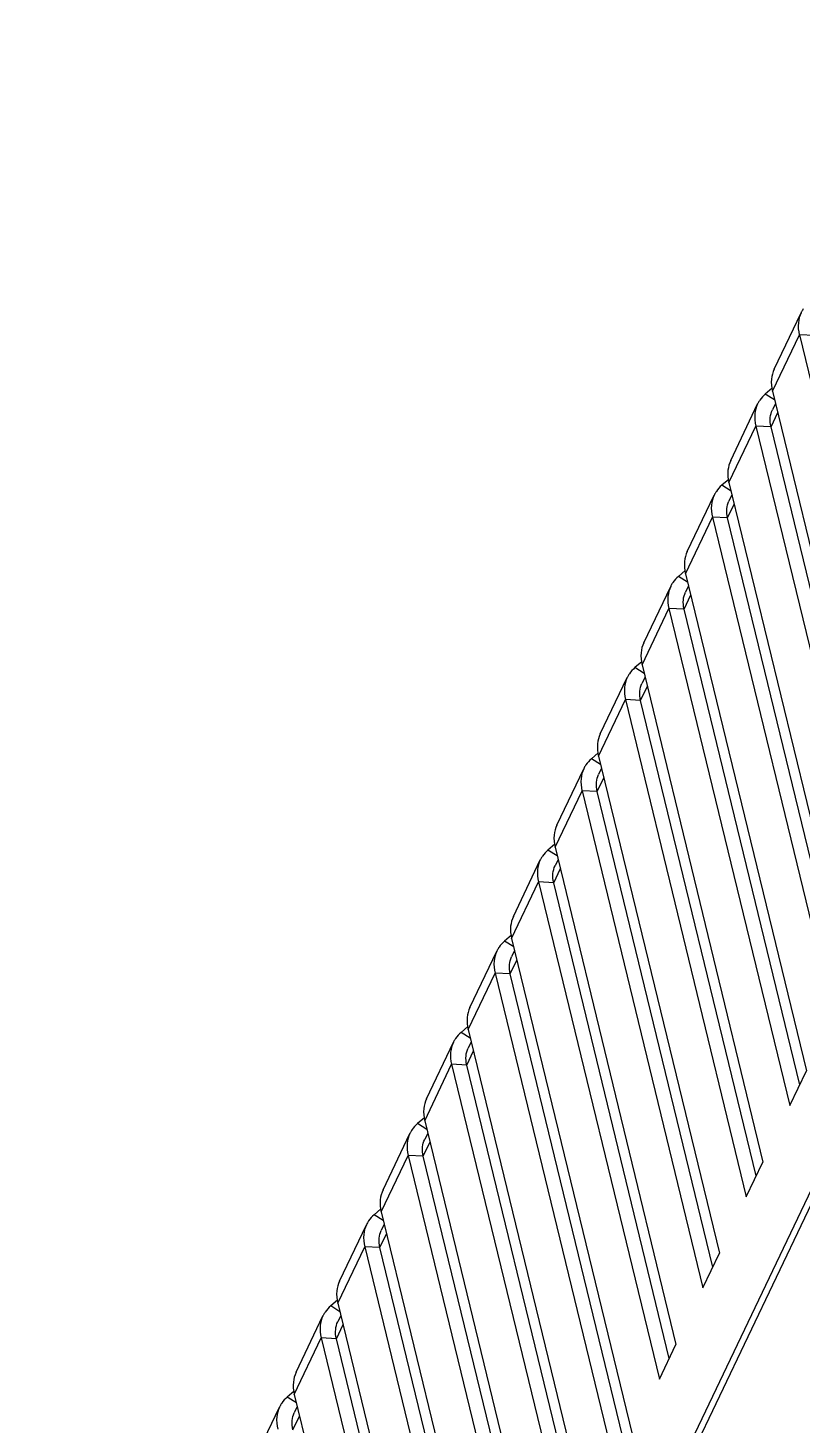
# Model space of a CAD drawing. Header units: millimetres. Extents: x 14276 to 15242, y -9916 to -8542.
# Drawn here: x 14443 to 14472.3, y -9790.7 to -9737.9 of the extents above; entities that cross this region are included whole.
import ezdxf

# ---------------------------------------------------------------- set-up
doc = ezdxf.new("R2010")
doc.units = ezdxf.units.MM

# ---------------------------------------------------------------- blocks, each defined once
blk = doc.blocks.new('u9')
at = {"color": 7, "linetype": 'Continuous'}
for p, q in [((254.64, 482.331), (316.081, 611.261)), ((254.735, 481.988), (316.161, 610.888)), ((306.093, 556.509), (301.525, 575.305)), ((305.076, 554.375), (300.508, 573.172)), ((300.133, 572.384), (304.502, 554.405)), ((304.45, 553.062), (299.882, 571.858)), ((303.433, 550.928), (298.865, 569.724)), ((298.49, 568.937), (302.86, 550.957)), ((302.807, 549.614), (298.239, 568.411)), ((301.79, 547.481), (297.222, 566.277)), ((296.847, 565.49), (301.217, 547.51)), ((301.165, 546.167), (296.597, 564.964)), ((300.148, 544.033), (295.58, 562.83)), ((295.204, 562.042), (299.574, 544.063)), ((299.522, 542.72), (294.954, 561.516)), ((298.505, 540.586), (293.937, 559.382)), ((307.67, 559.123), (306.653, 556.989)), ((293.562, 558.595), (297.931, 540.616)), ((297.879, 539.273), (293.311, 558.069)), ((306.145, 557.852), (305.887, 557.31)), ((305.98, 556.973), (306.094, 557.211)), ((306.014, 556.832), (306.362, 556.614)), ((306.093, 556.509), (305.076, 554.375)), ((306.103, 556.393), (306.362, 556.614)), ((292.294, 555.935), (291.668, 554.622)), ((296.862, 537.139), (292.294, 555.935)), ((306.027, 555.676), (305.01, 553.542)), ((291.919, 555.148), (296.288, 537.168)), ((296.236, 535.825), (291.668, 554.622)), ((304.502, 554.405), (304.244, 553.863)), ((304.502, 554.405), (305.076, 554.375)), ((304.337, 553.525), (304.451, 553.764)), ((304.45, 553.062), (303.433, 550.928)), ((304.372, 553.385), (304.719, 553.167)), ((304.46, 552.945), (304.719, 553.167)), ((290.651, 552.488), (290.025, 551.175)), ((295.219, 533.691), (290.651, 552.488)), ((304.384, 552.229), (303.367, 550.095)), ((290.276, 551.701), (294.646, 533.721)), ((294.593, 532.378), (290.025, 551.175)), ((302.86, 550.957), (302.601, 550.415)), ((302.86, 550.957), (303.433, 550.928)), ((302.695, 550.078), (302.808, 550.317)), ((302.729, 549.938), (303.076, 549.72)), ((302.807, 549.614), (301.79, 547.481)), ((302.817, 549.498), (303.076, 549.72)), ((289.009, 549.041), (288.383, 547.727)), ((293.577, 530.244), (289.009, 549.041)), ((302.741, 548.781), (301.724, 546.647)), ((288.633, 548.253), (293.003, 530.274)), ((292.951, 528.931), (288.383, 547.727)), ((301.217, 547.51), (300.958, 546.968)), ((301.217, 547.51), (301.79, 547.48)), ((301.052, 546.631), (301.166, 546.869)), ((301.165, 546.167), (300.148, 544.033)), ((301.086, 546.491), (301.434, 546.272)), ((301.174, 546.051), (301.434, 546.272)), ((287.366, 545.593), (286.74, 544.28)), ((291.934, 526.797), (287.366, 545.593)), ((301.099, 545.334), (300.082, 543.2)), ((286.991, 544.806), (291.36, 526.827)), ((291.308, 525.484), (286.74, 544.28)), ((299.574, 544.063), (299.316, 543.521)), ((299.574, 544.063), (300.148, 544.033)), ((299.409, 543.184), (299.523, 543.422)), ((299.443, 543.043), (299.791, 542.825)), ((299.522, 542.72), (298.505, 540.586)), ((299.531, 542.603), (299.791, 542.825)), ((290.291, 523.35), (285.723, 542.146)), ((299.456, 541.887), (298.439, 539.753)), ((285.348, 541.359), (289.717, 523.379)), ((289.665, 522.036), (285.097, 540.833)), ((297.931, 540.616), (297.673, 540.074)), ((297.931, 540.616), (298.505, 540.586)), ((297.766, 539.736), (297.88, 539.975)), ((297.879, 539.273), (296.862, 537.139)), ((297.8, 539.596), (298.148, 539.378)), ((297.889, 539.156), (298.148, 539.378)), ((288.648, 519.902), (284.08, 538.699)), ((297.813, 538.44), (296.796, 536.306)), ((283.705, 537.912), (288.075, 519.932)), ((288.022, 518.589), (283.454, 537.386)), ((296.288, 537.168), (296.03, 536.626)), ((296.288, 537.168), (296.862, 537.139)), ((296.124, 536.289), (296.237, 536.528)), ((296.158, 536.149), (296.505, 535.931)), ((296.236, 535.825), (295.219, 533.691)), ((296.246, 535.709), (296.505, 535.931)), ((287.005, 516.455), (282.437, 535.252)), ((296.17, 534.992), (295.153, 532.858)), ((294.646, 533.721), (294.387, 533.179)), ((294.646, 533.721), (295.219, 533.691)), ((294.481, 532.842), (294.594, 533.08)), ((294.515, 532.702), (294.863, 532.483)), ((294.603, 532.262), (294.863, 532.483)), ((294.593, 532.378), (293.577, 530.244)), ((294.527, 531.545), (293.511, 529.411)), ((293.003, 530.274), (292.745, 529.732)), ((293.003, 530.274), (293.577, 530.244)), ((292.838, 529.394), (292.952, 529.633)), ((292.872, 529.254), (293.22, 529.036)), ((292.951, 528.931), (291.934, 526.797)), ((292.96, 528.814), (293.22, 529.036)), ((292.885, 528.098), (291.868, 525.964)), ((291.36, 526.827), (291.102, 526.285)), ((291.36, 526.827), (291.934, 526.797)), ((291.195, 525.947), (291.309, 526.186)), ((291.229, 525.807), (291.577, 525.589)), ((291.318, 525.367), (291.577, 525.589)), ((291.308, 525.484), (290.291, 523.35)), ((291.242, 524.65), (290.225, 522.517)), ((289.717, 523.379), (289.459, 522.837)), ((289.717, 523.379), (290.291, 523.35)), ((289.552, 522.5), (289.666, 522.739)), ((289.665, 522.036), (288.648, 519.902)), ((289.587, 522.36), (289.934, 522.142)), ((289.675, 521.92), (289.934, 522.142)), ((289.599, 521.203), (288.582, 519.069)), ((288.075, 519.932), (287.816, 519.39)), ((288.075, 519.932), (288.648, 519.902)), ((287.91, 519.053), (288.023, 519.291)), ((287.944, 518.912), (288.292, 518.694)), ((288.032, 518.473), (288.292, 518.694)), ((288.022, 518.589), (287.005, 516.455)), ((287.956, 517.756), (286.94, 515.622)), ((286.432, 516.485), (287.005, 516.455))]:
    blk.add_line(p, q, dxfattribs=at)
for points, start_tangent, end_tangent in [([(306.145, 557.852), (306.173, 557.498), (306.094, 557.211)], (0.236152, -0.971716), (-0.429288, -0.903168)), ([(306.653, 556.989), (306.755, 557.363), (306.719, 557.822)], (0.429292, 0.903166), (-0.236152, 0.971716)), ([(306.362, 556.614), (306.569, 556.844)], (0.760178, 0.649715), (0.564263, 0.825595)), ([(306.569, 556.844), (306.634, 556.951), (306.653, 556.989)], (0.564263, 0.825595), (0.429292, 0.903166)), ([(306.027, 555.676), (306.13, 556.049), (306.093, 556.509)], (0.429283, 0.90317), (-0.236152, 0.971716)), ([(304.502, 554.405), (304.53, 554.051), (304.451, 553.764)], (0.236152, -0.971716), (-0.429288, -0.903168)), ([(305.01, 553.542), (305.113, 553.915), (305.077, 554.375)], (0.429292, 0.903166), (-0.236152, 0.971716)), ([(304.927, 553.397), (304.991, 553.504), (305.01, 553.542)], (0.564263, 0.825595), (0.429292, 0.903166)), ([(304.384, 552.229), (304.487, 552.602), (304.451, 553.062)], (0.429283, 0.90317), (-0.236152, 0.971716)), ([(304.719, 553.167), (304.927, 553.397)], (0.760178, 0.649715), (0.564263, 0.825595)), ([(302.86, 550.957), (302.887, 550.604), (302.808, 550.317)], (0.236152, -0.971716), (-0.429288, -0.903168)), ([(303.367, 550.095), (303.47, 550.468), (303.434, 550.928)], (0.429292, 0.903166), (-0.236152, 0.971716)), ([(303.076, 549.72), (303.284, 549.95)], (0.760178, 0.649715), (0.564263, 0.825595)), ([(303.284, 549.95), (303.348, 550.057), (303.367, 550.095)], (0.564263, 0.825595), (0.429292, 0.903166)), ([(302.741, 548.781), (302.844, 549.155), (302.808, 549.614)], (0.429283, 0.90317), (-0.236152, 0.971716)), ([(301.217, 547.51), (301.245, 547.157), (301.166, 546.869)], (0.236152, -0.971716), (-0.429288, -0.903168)), ([(301.724, 546.647), (301.827, 547.021), (301.791, 547.48)], (0.429292, 0.903166), (-0.236152, 0.971716)), ([(301.099, 545.334), (301.201, 545.708), (301.165, 546.167)], (0.429283, 0.90317), (-0.236152, 0.971716)), ([(301.434, 546.272), (301.641, 546.503)], (0.760178, 0.649715), (0.564263, 0.825595)), ([(301.641, 546.503), (301.705, 546.609), (301.724, 546.647)], (0.564263, 0.825595), (0.429292, 0.903166)), ([(299.574, 544.063), (299.602, 543.709), (299.523, 543.422)], (0.236152, -0.971716), (-0.429288, -0.903168)), ([(300.082, 543.2), (300.184, 543.574), (300.148, 544.033)], (0.429292, 0.903166), (-0.236152, 0.971716)), ([(299.791, 542.825), (299.998, 543.055)], (0.760178, 0.649715), (0.564263, 0.825595)), ([(299.998, 543.055), (300.063, 543.162), (300.082, 543.2)], (0.564263, 0.825595), (0.429292, 0.903166)), ([(299.456, 541.887), (299.558, 542.26), (299.522, 542.72)], (0.429283, 0.90317), (-0.236152, 0.971716)), ([(297.931, 540.616), (297.959, 540.262), (297.88, 539.975)], (0.236152, -0.971716), (-0.429288, -0.903168)), ([(298.439, 539.753), (298.542, 540.126), (298.505, 540.586)], (0.429292, 0.903166), (-0.236152, 0.971716)), ([(297.813, 538.44), (297.916, 538.813), (297.88, 539.273)], (0.429283, 0.90317), (-0.236152, 0.971716)), ([(298.148, 539.378), (298.355, 539.608)], (0.760178, 0.649715), (0.564263, 0.825595)), ([(298.355, 539.608), (298.42, 539.715), (298.439, 539.753)], (0.564263, 0.825595), (0.429292, 0.903166)), ([(296.288, 537.168), (296.316, 536.815), (296.237, 536.528)], (0.236152, -0.971716), (-0.429288, -0.903168)), ([(296.796, 536.306), (296.899, 536.679), (296.863, 537.139)], (0.429292, 0.903166), (-0.236152, 0.971716)), ([(296.505, 535.931), (296.713, 536.161)], (0.760178, 0.649715), (0.564263, 0.825595)), ([(296.713, 536.161), (296.777, 536.268), (296.796, 536.306)], (0.564263, 0.825595), (0.429292, 0.903166)), ([(296.17, 534.992), (296.273, 535.366), (296.237, 535.825)], (0.429283, 0.90317), (-0.236152, 0.971716)), ([(294.646, 533.721), (294.673, 533.368), (294.594, 533.08)], (0.236152, -0.971716), (-0.429288, -0.903168)), ([(295.153, 532.858), (295.256, 533.232), (295.22, 533.691)], (0.429292, 0.903166), (-0.236152, 0.971716)), ([(294.863, 532.483), (295.07, 532.713)], (0.760178, 0.649715), (0.564263, 0.825595)), ([(295.07, 532.713), (295.134, 532.82), (295.153, 532.858)], (0.564263, 0.825595), (0.429292, 0.903166)), ([(294.527, 531.545), (294.63, 531.918), (294.594, 532.378)], (0.429283, 0.90317), (-0.236152, 0.971716)), ([(293.003, 530.274), (293.031, 529.92), (292.952, 529.633)], (0.236152, -0.971716), (-0.429288, -0.903168)), ([(293.511, 529.411), (293.613, 529.785), (293.577, 530.244)], (0.429292, 0.903166), (-0.236152, 0.971716)), ([(293.22, 529.036), (293.427, 529.266)], (0.760178, 0.649715), (0.564263, 0.825595)), ([(293.427, 529.266), (293.492, 529.373), (293.511, 529.411)], (0.564263, 0.825595), (0.429292, 0.903166)), ([(292.885, 528.098), (292.987, 528.471), (292.951, 528.931)], (0.429283, 0.90317), (-0.236152, 0.971716)), ([(291.36, 526.827), (291.388, 526.473), (291.309, 526.186)], (0.236152, -0.971716), (-0.429288, -0.903168)), ([(291.868, 525.964), (291.97, 526.337), (291.934, 526.797)], (0.429292, 0.903166), (-0.236152, 0.971716)), ([(291.577, 525.589), (291.784, 525.819)], (0.760178, 0.649715), (0.564263, 0.825595)), ([(291.784, 525.819), (291.849, 525.926), (291.868, 525.964)], (0.564263, 0.825595), (0.429292, 0.903166)), ([(291.242, 524.65), (291.345, 525.024), (291.308, 525.483)], (0.429283, 0.90317), (-0.236152, 0.971716)), ([(289.717, 523.379), (289.745, 523.026), (289.666, 522.739)], (0.236152, -0.971716), (-0.429288, -0.903168)), ([(290.225, 522.517), (290.328, 522.89), (290.292, 523.35)], (0.429292, 0.903166), (-0.236152, 0.971716)), ([(289.934, 522.142), (290.142, 522.372)], (0.760178, 0.649715), (0.564263, 0.825595)), ([(290.142, 522.372), (290.206, 522.479), (290.225, 522.517)], (0.564263, 0.825595), (0.429292, 0.903166)), ([(289.599, 521.203), (289.702, 521.577), (289.666, 522.036)], (0.429283, 0.90317), (-0.236152, 0.971716)), ([(288.075, 519.932), (288.102, 519.579), (288.023, 519.291)], (0.236152, -0.971716), (-0.429288, -0.903168)), ([(288.582, 519.069), (288.685, 519.443), (288.649, 519.902)], (0.429292, 0.903166), (-0.236152, 0.971716)), ([(288.292, 518.694), (288.499, 518.924)], (0.760178, 0.649715), (0.564263, 0.825595)), ([(288.499, 518.924), (288.563, 519.031), (288.582, 519.069)], (0.564263, 0.825595), (0.429292, 0.903166)), ([(287.956, 517.756), (288.059, 518.129), (288.023, 518.589)], (0.429283, 0.90317), (-0.236152, 0.971716)), ([(286.939, 515.622), (287.042, 515.996), (287.006, 516.455)], (0.429292, 0.903166), (-0.236152, 0.971716)), ([(286.856, 515.477), (286.92, 515.584), (286.939, 515.622)], (0.564263, 0.825595), (0.429292, 0.903166))]:
    blk.add_spline(points, degree=3, dxfattribs=dict(at, start_tangent=start_tangent, end_tangent=end_tangent))

msp = doc.modelspace()

# ---------------------------------------------------------------- block references
at = {"rotation": 180}
msp.add_blockref('u9', (14759.208, -9233.039), dxfattribs=at)

doc.saveas('drawing.dxf')
